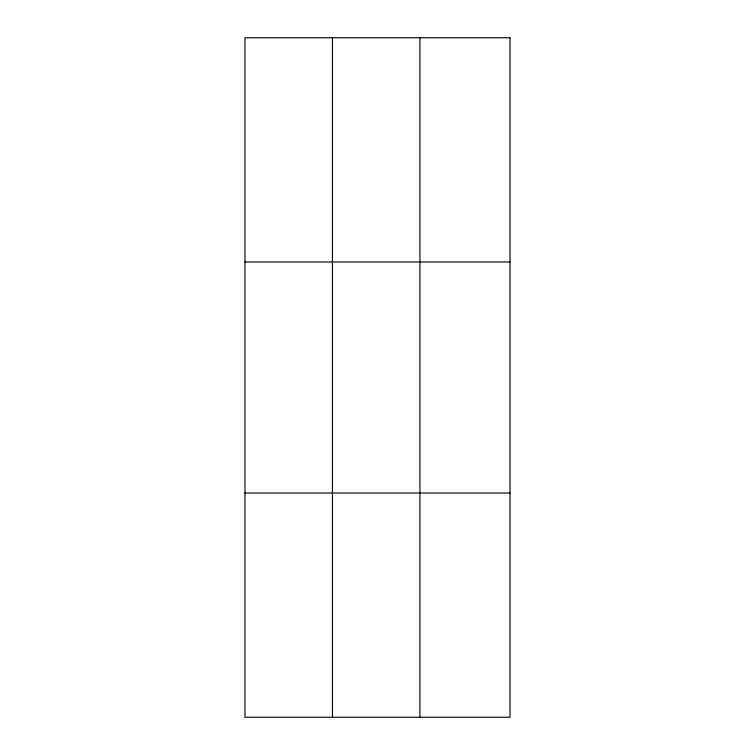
<?xml version="1.0" encoding="UTF-8"?>
<svg xmlns="http://www.w3.org/2000/svg" width="755" height="755" viewBox="0 0 755 755"><rect width="100%" height="100%" fill="white"/><g stroke="black" fill="none" stroke-linecap="round" stroke-linejoin="round"><path stroke-width="1.13" d="M332.445 717.25L332.445 37.75M419.912 717.25L419.912 37.75M244.979 261.985L510.021 261.985M244.979 493.015L510.021 493.015M510.021 37.75L510.021 717.25L244.979 717.25L244.979 37.75L510.021 37.75"/></g></svg>
